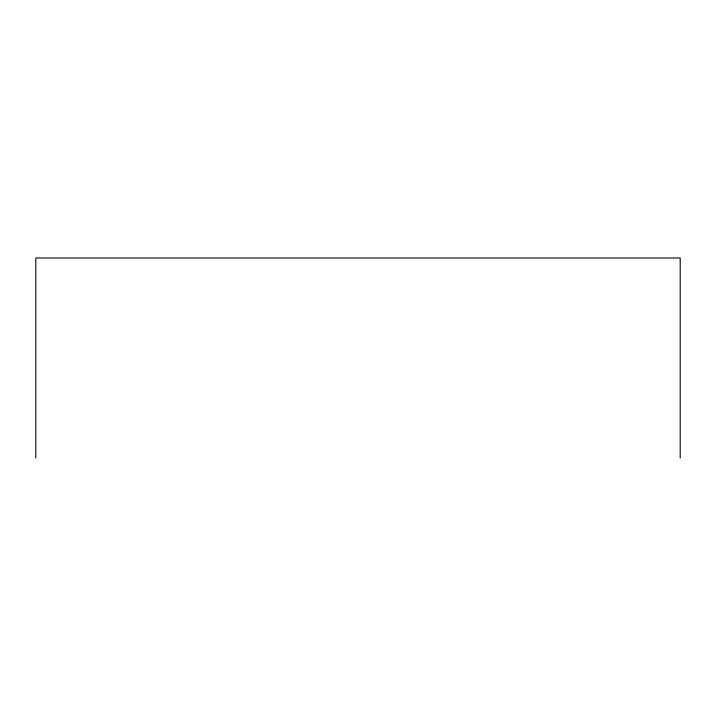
<?xml version="1.0" encoding="UTF-8"?>
<svg xmlns="http://www.w3.org/2000/svg" width="716" height="716" viewBox="0 0 716 716"><rect width="100%" height="100%" fill="white"/><g stroke="black" fill="none" stroke-linecap="round" stroke-linejoin="round"><path stroke-width="1.07" d="M680.2 458.007L680.2 257.993L35.8 257.993L35.8 458.007"/></g></svg>
